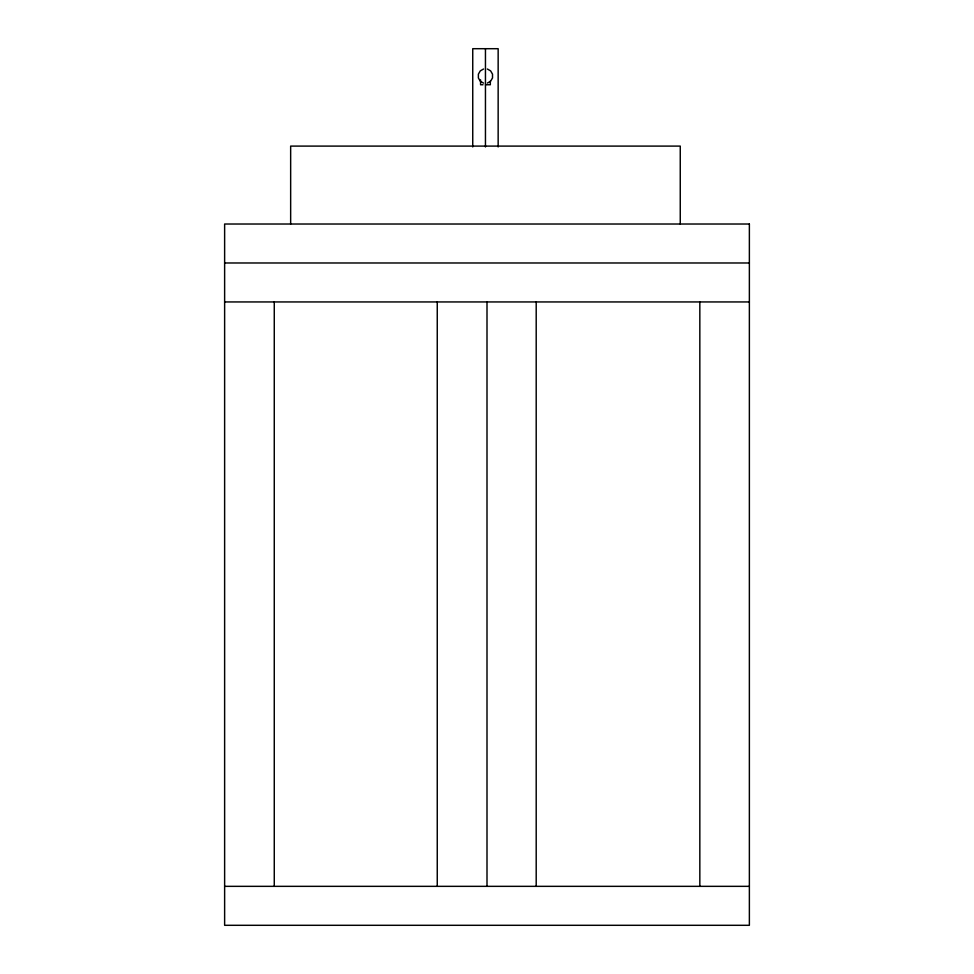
<?xml version="1.0" encoding="UTF-8"?>
<svg xmlns="http://www.w3.org/2000/svg" width="974" height="974" viewBox="0 0 974 974"><rect width="100%" height="100%" fill="white"/><g stroke="black" fill="none" stroke-linecap="round" stroke-linejoin="round"><path stroke-width="1.46" d="M483.554 68.996L480.279 70.883L478.38 74.158L478.38 77.944L480.279 81.219L483.554 83.107M487.341 83.107L490.616 81.219L492.515 77.944L492.515 74.158L490.616 70.883L487.341 68.996M483.007 84.75L480.572 84.75L480.572 79.88M224.629 262.98L749.371 262.98M224.629 301.94L749.371 301.94M224.629 886.34L749.371 886.34M699.831 301.94L699.831 886.34M680.254 224.02L680.254 146.1L290.654 146.1L290.654 224.02M536.199 301.94L536.199 886.34M498.152 146.94L498.152 48.7L472.743 48.7L472.743 146.94M490.324 81.098L490.324 84.75L485.454 84.75L485.454 48.7M487 301.94L487 886.34M485.454 84.969L485.454 146.94M437.253 301.94L437.253 886.34M274.266 301.94L274.266 886.34M749.371 224.02L224.629 224.02L224.629 925.3L749.371 925.3L749.371 224.02"/></g></svg>
